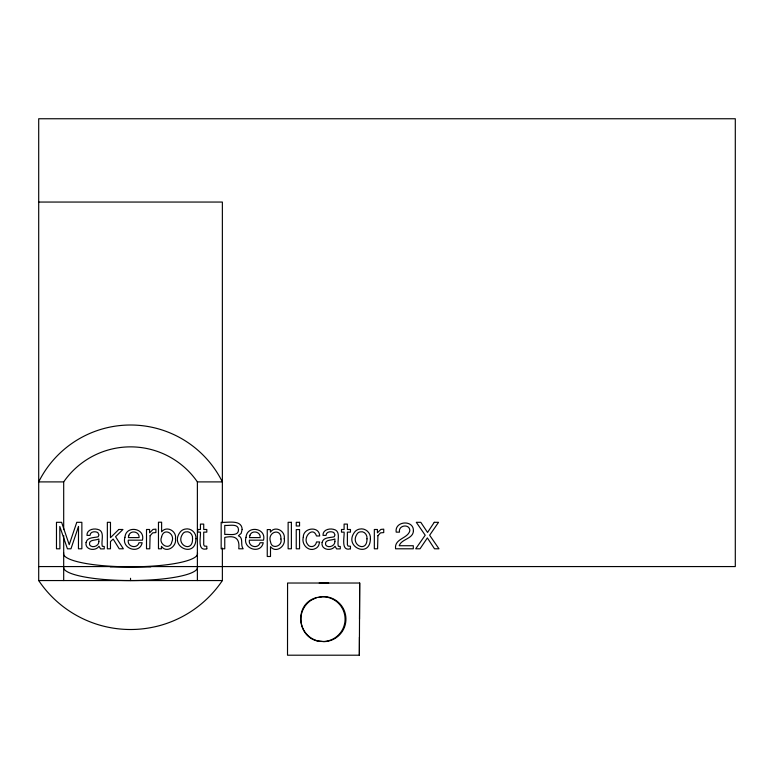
<?xml version="1.0" encoding="UTF-8"?>
<svg xmlns="http://www.w3.org/2000/svg" width="774" height="774" viewBox="0 0 774 774"><rect width="100%" height="100%" fill="white"/><g stroke="black" fill="none" stroke-linecap="round" stroke-linejoin="round"><path stroke-width="1.16" d="M359.359 655.201L359.687 583.025L287.57 583.025L287.512 655.201L359.359 655.201L359.436 637.157M359.523 619.113L359.687 583.025M322.7 641.52A22.388 22.388 0 0 0 345.088 619.132A22.388 22.388 0 0 0 322.7 596.744L316.914 597.509L311.535 599.995A22.523 22.523 0 0 0 312.773 638.995L316.914 640.756L324.132 641.656A22.523 22.523 0 0 0 345.93 618.416A22.523 22.523 0 0 0 322.7 596.619L318.724 597.276M316.914 597.509C292.195 603.585 297.313 641.559 322.284 641.472M38.7 202.053L222.37 202.053L222.37 522.914M63.691 481.902L38.7 481.902A102.565 102.565 0 0 1 222.37 481.902L197.38 481.902A81.28 81.28 0 0 0 63.691 481.902L63.691 529.6M38.7 566.568L735.3 566.568L735.3 118.751L38.7 118.751L38.7 580.558L222.37 580.558L222.37 548.079M110.247 566.839L150.824 566.839M319.207 583.025L328.708 583.112M197.38 481.902L197.38 580.558M130.535 578.275L130.535 580.558A66.99 13.139 0 0 1 63.691 566.568M63.691 535.56L63.691 580.558M222.37 580.558A110.624 110.624 0 0 1 38.7 580.558M197.38 566.568A66.99 13.139 0 0 1 130.535 580.558M197.38 552.849A66.99 13.139 0 0 1 130.535 566.839A66.99 13.139 0 0 1 63.691 552.849M78.522 526.455L78.445 548.795L81.86 548.795L81.86 522.315L76.771 522.315L69.215 544.702L61.61 522.315L56.473 522.315L56.473 548.795L59.898 548.795L59.801 526.455L67.415 548.795L70.966 548.795L78.522 526.455M280.943 539.023C282.887 546.183 271.5 549.975 270.542 541.887C266.895 531.912 281.436 527.297 280.943 539.023M161.543 537.185C158.186 544.673 170.057 550.846 171.818 542.023C175.717 533.412 163.449 526.949 161.543 537.185M175.466 538.772C176.985 546.444 166.507 553.691 161.456 546.328L161.456 548.795L158.467 548.795L158.467 522.218L161.621 522.218L161.621 531.835C166.545 525.275 176.994 531.119 175.466 538.772M195.928 538.733C195.793 558.934 168.422 546.686 180.41 531.815A7.972 7.972 0 0 1 185.063 529.106C190.878 527.655 196.577 532.822 195.928 538.733M303.292 537.272C301.192 544.519 308.691 552.423 315.802 548.36A6.627 6.627 0 0 0 318.724 545.283L319.662 541.964L316.508 541.964C316.131 544.867 313.431 547.228 310.451 546.454A3.976 3.976 0 0 1 307.82 544.596C301.831 538.036 312.909 525.391 316.508 535.976L319.662 535.976C319.536 525.643 302.973 527.568 303.292 537.272M370.388 538.733C370.243 558.934 342.872 546.686 354.86 531.815A7.972 7.972 0 0 1 359.523 529.106C365.328 527.655 371.036 532.822 370.388 538.733M124.962 537.291C121.063 548.689 139.639 554.794 142.164 542.738L138.972 542.738C137.404 549.163 126.965 547.024 128.281 540.175L142.435 540.175C145.531 527.907 125.727 524.975 124.962 537.291M246.045 537.291C242.146 548.689 260.732 554.794 263.247 542.738L260.064 542.738C258.487 549.163 248.048 547.024 249.373 540.175L263.518 540.175C266.624 527.907 246.809 524.975 246.045 537.291M284.252 538.714C285.954 546.328 275.854 553.652 270.503 546.638L270.503 556.496L267.253 556.496L267.253 529.58L270.407 529.58L270.407 532.135C275.109 525.227 285.683 531.07 284.252 538.714M238.518 529.793C238.585 536.653 228.756 533.963 224.76 534.447L224.76 525.391C228.746 526.01 238.344 522.953 238.518 529.793M86.088 542.458C84.579 549.898 95.492 551.688 99.024 546.241L100.562 548.911L104.248 548.882L104.248 546.492L102.313 546.289C100.775 541.123 105.477 530.935 97.543 529.339C93.228 528.158 86.611 529.88 86.978 535.385L90.007 535.385C90.084 531.486 95.067 531.07 97.766 532.502L98.946 534.911L98.172 536.788C94.147 537.862 87.172 537.059 86.088 542.458M322.119 542.458C320.61 549.898 331.514 551.688 335.045 546.241L336.593 548.911L340.27 548.882L340.27 546.492L338.335 546.289C336.796 541.123 341.498 530.935 333.575 529.339C329.25 528.158 322.642 529.88 323 535.385L326.028 535.385C326.115 531.486 331.088 531.07 333.797 532.502L334.978 534.911L334.194 536.788C330.169 537.862 323.203 537.059 322.119 542.458M413.422 530.625C413.384 539.052 401.571 538.714 399.191 545.728L413.297 545.728L413.297 548.795L395.572 548.795C394.208 538.511 407.801 538.714 409.833 530.771C409.959 523.437 398 525.043 399.5 532.135L396.201 532.135C394.392 520.892 413.616 519.567 413.422 530.625M192.542 538.83C192.842 553.449 175.127 544.877 182.625 534.031A4.412 4.412 0 0 1 185.567 531.902C189.785 530.693 193.084 534.824 192.542 538.83M366.992 538.83C367.292 553.449 349.587 544.877 357.075 534.031A4.412 4.412 0 0 1 360.016 531.902C364.244 530.693 367.534 534.824 366.992 538.83M242.156 529.455L241.178 533.344L238.421 535.782C243.452 537.611 240.646 543.87 242.465 547.615L243.171 548.795L238.769 548.795C239.94 538.443 235.209 535.105 224.76 537.437L224.76 548.795L221.171 548.795L221.171 522.315C227.43 522.914 241.778 519.102 242.156 529.455M98.859 541.587C99.12 545.999 92.116 548.621 89.629 544.915C88.149 539.178 95.744 540.687 98.859 538.975L98.859 541.587M334.881 541.587C335.142 545.999 328.137 548.621 325.661 544.915C324.171 539.178 331.765 540.687 334.881 538.975L334.881 541.587M150.088 535.753L149.759 548.795L146.509 548.795L146.509 529.484L149.595 529.484L149.595 532.822L153.039 529.406L155.903 529.145L155.903 532.57L152.672 532.87L150.088 535.753M377.906 535.753L377.577 548.795L374.335 548.795L374.335 529.484L377.412 529.484L377.412 532.822L380.866 529.406L383.73 529.145L383.73 532.57L380.489 532.87L377.906 535.753M128.823 535.327L128.368 537.601L139.097 537.601C139.736 531.603 130.68 529.687 128.823 535.327M249.905 535.327L249.46 537.601L260.19 537.601C260.819 531.603 251.773 529.687 249.905 535.327M434.262 522.315L427.558 532.444L420.795 522.315L416.306 522.315L425.197 535.221L415.706 548.795L420.04 548.795L427.374 537.911L434.514 548.795L438.964 548.795L429.647 535.221L438.539 522.315L434.262 522.315M118.799 529.484L110.469 537.688L110.469 522.315L107.354 522.315L107.354 548.795L110.469 548.795L110.469 541.548L113.188 539.062L119.215 548.795L123.356 548.795L115.549 536.721L122.95 529.484L118.799 529.484M206.803 548.795C196.954 551.649 200.93 537.05 200.437 532.135L197.825 532.135L197.825 529.484L200.437 529.484L200.437 524.095L203.717 524.095L203.717 529.484L206.803 529.484L206.803 532.135L203.717 532.135L203.717 544.741L204.404 546.096L206.803 546.241L206.803 548.795M350.458 548.795C340.608 551.649 344.585 537.05 344.101 532.135L341.479 532.135L341.479 529.484L344.101 529.484L344.101 524.095L347.381 524.095L347.381 529.484L350.458 529.484L350.458 532.135L347.381 532.135L347.381 544.741L348.058 546.096L350.458 546.241L350.458 548.795M291.382 522.315L288.131 522.315L288.131 548.795L291.382 548.795L291.382 522.315M299.548 522.315L296.248 522.315L296.248 525.991L299.548 525.991L299.548 522.315M299.548 529.58L296.248 529.58L296.248 548.795L299.548 548.795L299.548 529.58"/></g></svg>
